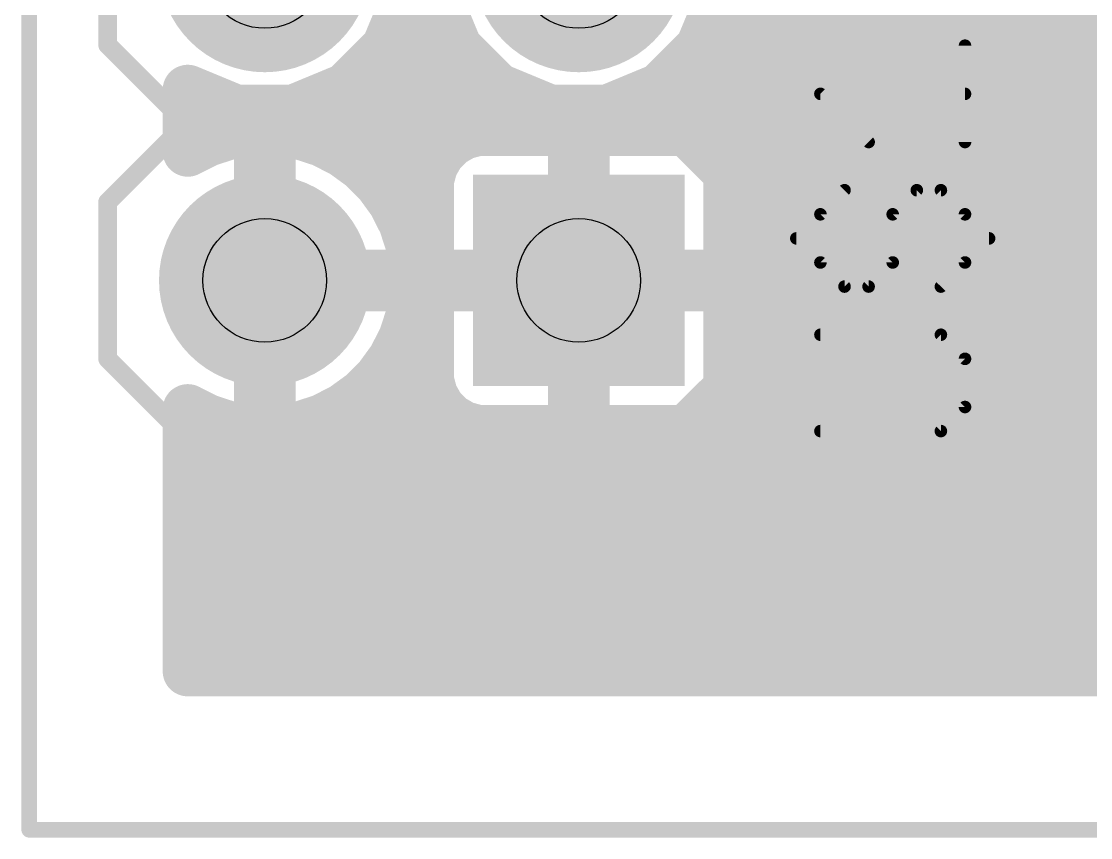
# Model space of a CAD drawing. Extents: x -0.1 to 54.7, y 0 to 86.4.
# Drawn here: x -0.06 to 8.59, y 14.54 to 21.15 of the extents above; entities that cross this region are included whole.
import ezdxf

# ---------------------------------------------------------------- set-up
doc = ezdxf.new("R2010")
doc.units = 0
for name, color, linetype in [('1', 22, 'CONTINUOUS'), ('16', 175, 'CONTINUOUS'), ('17', 82, 'CONTINUOUS'), ('20', 7, 'CONTINUOUS'), ('21', 253, 'CONTINUOUS'), ('25', 253, 'CONTINUOUS'), ('29', 253, 'CONTINUOUS'), ('30', 253, 'CONTINUOUS'), ('44', 253, 'CONTINUOUS'), ('51', 253, 'CONTINUOUS')]:
    doc.layers.add(name, color=color, linetype=linetype)

# ---------------------------------------------------------------- blocks, each defined once
blk = doc.blocks.new('RECT')
blk.add_solid([(-0.5, -0.5), (0.5, -0.5), (-0.5, 0.5), (0.5, 0.5)])
blk = doc.blocks.new('SQUAREP')
blk.add_solid([(-0.5, -0.5), (0.5, -0.5), (-0.5, 0.5), (0.5, 0.5)])
blk = doc.blocks.new('ROUNDP')
at = {"const_width": 0.5}
blk.add_lwpolyline([(0, -0.25, 1), (0, 0.25, 1), (0, -0.25)], format="xyb", dxfattribs=at)

msp = doc.modelspace()

# ---------------------------------------------------------------- linework, layer by layer
at = {"layer": '1', "const_width": 0.4064}
for points in [[(2.8887, 20.9327), (3.0654, 21.3592)], [(3.2846, 21.3592), (3.4613, 20.9327)], [(5.4287, 20.9327), (5.6054, 21.3592)], [(2.9716, 21.1328), (3.3784, 21.1328)], [(5.5116, 21.1328), (15.8421, 21.1328)], [(2.5623, 20.6063), (2.8887, 20.9327)], [(3.4613, 20.9327), (3.7877, 20.6063)], [(5.1023, 20.6063), (5.4287, 20.9327)], [(2.6825, 20.7264), (3.6675, 20.7264)], [(5.2225, 20.7264), (14.9982, 20.7264)], [(1.2827, 20.0923), (1.2827, 20.5918)], [(1.2827, 20.5918), (1.6742, 20.4296)], [(2.1358, 20.4296), (2.5623, 20.6063)], [(3.7877, 20.6063), (4.2142, 20.4296)], [(4.6758, 20.4296), (5.1023, 20.6063)], [(1.6742, 20.4296), (2.1358, 20.4296)], [(4.2142, 20.4296), (4.6758, 20.4296)], [(1.2827, 20.32), (14.358, 20.32)], [(1.6214, 20.2314), (1.4401, 20.1725)], [(1.8097, 20.2612), (1.6214, 20.2314)], [(1.8582, 20.2612), (1.8097, 20.2612)], [(1.8582, 19.0968), (1.8582, 20.2612)], [(2.0003, 20.2612), (1.9518, 20.2612)], [(1.9518, 20.2612), (1.9518, 19.0968)], [(2.1886, 20.2314), (2.0003, 20.2612)], [(2.3699, 20.1725), (2.1886, 20.2314)], [(3.5145, 20.23), (3.4103, 20.1699)], [(3.6308, 20.2612), (3.5145, 20.23)], [(4.3982, 20.2612), (3.6308, 20.2612)], [(4.3982, 19.0968), (4.3982, 20.2612)], [(5.2592, 20.2612), (4.4918, 20.2612)], [(4.4918, 20.2612), (4.4918, 19.0968)], [(5.3755, 20.23), (5.2592, 20.2612)], [(5.4797, 20.1699), (5.3755, 20.23)], [(1.4401, 20.1725), (1.2827, 20.0923)], [(2.5398, 20.0859), (2.3699, 20.1725)], [(3.4103, 20.1699), (3.3251, 20.0847)], [(5.5648, 20.0847), (5.4797, 20.1699)], [(2.694, 19.9739), (2.5398, 20.0859)], [(3.3251, 20.0847), (3.265, 19.9805)], [(5.625, 19.9805), (5.5648, 20.0847)], [(2.8289, 19.839), (2.694, 19.9739)], [(3.265, 19.9805), (3.2338, 19.8642)], [(5.6562, 19.8642), (5.625, 19.9805)], [(1.8582, 19.9136), (1.9518, 19.9136)], [(2.7543, 19.9136), (3.247, 19.9136)], [(3.2338, 19.8642), (3.2338, 19.0968)], [(4.3982, 19.9136), (4.4918, 19.9136)], [(5.643, 19.9136), (13.8483, 19.9136)], [(5.6562, 19.0968), (5.6562, 19.8642)], [(2.9409, 19.6848), (2.8289, 19.839)], [(3.0275, 19.5149), (2.9409, 19.6848)], [(1.8582, 19.5072), (1.9518, 19.5072)], [(3.0864, 19.3336), (3.0275, 19.5149)], [(3.03, 19.5072), (3.2338, 19.5072)], [(4.3982, 19.5072), (4.4918, 19.5072)], [(5.6562, 19.5072), (13.374, 19.5072)], [(3.1162, 19.1453), (3.0864, 19.3336)], [(1.8582, 19.1008), (1.9518, 19.1008)], [(1.9518, 19.0968), (1.8582, 19.0968)], [(1.9518, 19.0032), (1.9518, 19.0968)], [(1.9518, 19.0968), (3.1162, 19.0968)], [(3.1162, 19.0968), (3.1162, 19.1453)], [(3.1162, 19.1008), (3.2338, 19.1008)], [(3.2338, 19.0968), (4.3982, 19.0968)], [(4.3982, 19.1008), (4.4918, 19.1008)], [(4.3982, 19.0968), (4.3982, 19.0032)], [(4.4918, 19.0968), (4.3982, 19.0968)], [(4.4918, 19.0032), (4.4918, 19.0968)], [(4.4918, 19.0968), (5.6562, 19.0968)], [(5.6562, 19.1008), (13.0499, 19.1008)], [(1.8582, 17.8388), (1.8582, 19.0032)], [(1.8582, 19.0032), (1.9518, 19.0032)], [(1.9518, 19.0032), (1.9518, 17.8388)], [(3.1162, 19.0032), (1.9518, 19.0032)], [(3.1162, 18.9547), (3.1162, 19.0032)], [(4.3982, 19.0032), (3.2338, 19.0032)], [(3.2338, 19.0032), (3.2338, 18.2358)], [(4.3982, 17.8388), (4.3982, 19.0032)], [(4.3982, 19.0032), (4.4918, 19.0032)], [(4.4918, 19.0032), (4.4918, 17.8388)], [(5.6562, 19.0032), (4.4918, 19.0032)], [(5.6562, 18.2358), (5.6562, 19.0032)], [(3.0864, 18.7664), (3.1162, 18.9547)], [(3.0275, 18.5851), (3.0864, 18.7664)], [(1.8582, 18.6944), (1.9518, 18.6944)], [(3.063, 18.6944), (3.2338, 18.6944)], [(4.3982, 18.6944), (4.4918, 18.6944)], [(5.6562, 18.6944), (12.7258, 18.6944)], [(2.9409, 18.4152), (3.0275, 18.5851)], [(2.8289, 18.261), (2.9409, 18.4152)], [(1.8582, 18.288), (1.9518, 18.288)], [(2.694, 18.1261), (2.8289, 18.261)], [(2.8485, 18.288), (3.2338, 18.288)], [(3.2338, 18.2358), (3.265, 18.1195)], [(4.3982, 18.288), (4.4918, 18.288)], [(5.625, 18.1195), (5.6562, 18.2358)], [(5.6562, 18.288), (12.4218, 18.288)], [(2.5398, 18.0141), (2.694, 18.1261)], [(3.265, 18.1195), (3.3251, 18.0153)], [(5.5648, 18.0153), (5.625, 18.1195)], [(1.2827, 15.8877), (1.2827, 18.0077)], [(1.2827, 18.0077), (1.4401, 17.9275)], [(2.3699, 17.9275), (2.5398, 18.0141)], [(3.3251, 18.0153), (3.4103, 17.9301)], [(5.4797, 17.9301), (5.5648, 18.0153)], [(1.2827, 17.8816), (1.5814, 17.8816)], [(1.4401, 17.9275), (1.6214, 17.8686)], [(1.8582, 17.8816), (1.9518, 17.8816)], [(2.1886, 17.8686), (2.3699, 17.9275)], [(2.2286, 17.8816), (3.4944, 17.8816)], [(3.4103, 17.9301), (3.5145, 17.87)], [(4.3982, 17.8816), (4.4918, 17.8816)], [(5.3755, 17.87), (5.4797, 17.9301)], [(5.3956, 17.8816), (12.2261, 17.8816)], [(1.6214, 17.8686), (1.8097, 17.8388)], [(1.8097, 17.8388), (1.8582, 17.8388)], [(1.9518, 17.8388), (2.0003, 17.8388)], [(2.0003, 17.8388), (2.1886, 17.8686)], [(3.5145, 17.87), (3.6308, 17.8388)], [(3.6308, 17.8388), (4.3982, 17.8388)], [(4.4918, 17.8388), (5.2592, 17.8388)], [(5.2592, 17.8388), (5.3755, 17.87)], [(1.2827, 17.4752), (12.0304, 17.4752)], [(1.2827, 17.0688), (11.8346, 17.0688)], [(1.2827, 16.6624), (11.7069, 16.6624)], [(1.2827, 16.256), (11.6142, 16.256)], [(11.5301, 15.8877), (1.2827, 15.8877)]]:
    msp.add_lwpolyline(points, dxfattribs=at)
at = {"layer": '1', "const_width": 0.2032}
for points in [[(2.9716, 21.2344, 1), (2.9716, 21.0312)], [(3.3784, 21.0312, 1), (3.3784, 21.2344)], [(5.5116, 21.2344, 1), (5.5116, 21.0312)], [(2.9606, 20.8608, 1), (2.8169, 21.0045)], [(3.5331, 21.0045, 1), (3.3894, 20.8608)], [(5.5006, 20.8608, 1), (5.3569, 21.0045)], [(2.7949, 20.9716, 1), (2.9826, 20.8938)], [(3.3674, 20.8938, 1), (3.5551, 20.9716)], [(5.3349, 20.9716, 1), (5.5226, 20.8938)], [(2.6825, 20.828, 1), (2.6825, 20.6248)], [(3.6675, 20.6248, 1), (3.6675, 20.828)], [(5.2225, 20.828, 1), (5.2225, 20.6248)], [(1.3843, 20.5918, 1), (1.1811, 20.5918)], [(1.3216, 20.6856, 1), (1.2438, 20.4979)], [(2.4905, 20.6781, 1), (2.6342, 20.5344)], [(2.6012, 20.5124, 1), (2.5234, 20.7001)], [(3.8266, 20.7001, 1), (3.7488, 20.5124)], [(3.7158, 20.5344, 1), (3.8595, 20.6781)], [(5.0305, 20.6781, 1), (5.1742, 20.5344)], [(5.1412, 20.5124, 1), (5.0634, 20.7001)], [(1.6742, 20.5312, 1), (1.6742, 20.328)], [(1.6353, 20.3357, 1), (1.7131, 20.5235)], [(2.0969, 20.5235, 1), (2.1747, 20.3357)], [(2.1358, 20.328, 1), (2.1358, 20.5312)], [(4.2142, 20.5312, 1), (4.2142, 20.328)], [(4.1753, 20.3357, 1), (4.2531, 20.5235)], [(4.6369, 20.5235, 1), (4.7147, 20.3357)], [(4.6758, 20.328, 1), (4.6758, 20.5312)], [(1.2827, 20.4216, 1), (1.2827, 20.2184)], [(1.6055, 20.3317, 1), (1.6373, 20.131)], [(1.6528, 20.1347, 1), (1.59, 20.328)], [(1.8097, 20.3628, 1), (1.8097, 20.1596)], [(1.9598, 20.2612, 1), (1.7566, 20.2612)], [(1.8256, 20.1608, 1), (1.7938, 20.3615)], [(1.9518, 20.3628, 1), (1.9518, 20.1596)], [(2.0534, 20.2612, 1), (1.8502, 20.2612)], [(1.8582, 20.1596, 1), (1.8582, 20.3628)], [(2.0162, 20.3615, 1), (1.9844, 20.1608)], [(2.0003, 20.1596, 1), (2.0003, 20.3628)], [(2.22, 20.328, 1), (2.1572, 20.1347)], [(2.1727, 20.131, 1), (2.2045, 20.3317)], [(3.4882, 20.3282, 1), (3.5408, 20.1319)], [(3.5653, 20.1421, 1), (3.4637, 20.318)], [(3.6308, 20.3628, 1), (3.6308, 20.1596)], [(3.6571, 20.1631, 1), (3.6045, 20.3593)], [(4.4998, 20.2612, 1), (4.2966, 20.2612)], [(4.4918, 20.3628, 1), (4.4918, 20.1596)], [(4.5934, 20.2612, 1), (4.3902, 20.2612)], [(4.3982, 20.1596, 1), (4.3982, 20.3628)], [(5.2855, 20.3593, 1), (5.2329, 20.1631)], [(5.2592, 20.1596, 1), (5.2592, 20.3628)], [(5.4263, 20.318, 1), (5.3247, 20.1421)], [(5.3492, 20.1319, 1), (5.4018, 20.3282)], [(1.4087, 20.2691, 1), (1.4715, 20.0758)], [(1.4862, 20.0819, 1), (1.3939, 20.263)], [(2.4161, 20.263, 1), (2.3238, 20.0819)], [(2.3385, 20.0758, 1), (2.4013, 20.2691)], [(3.3595, 20.2578, 1), (3.4611, 20.0819)], [(3.4821, 20.098, 1), (3.3384, 20.2417)], [(5.5516, 20.2417, 1), (5.4079, 20.098)], [(5.4289, 20.0819, 1), (5.5305, 20.2578)], [(1.2366, 20.1828, 1), (1.3288, 20.0018)], [(2.5995, 20.1681, 1), (2.4801, 20.0037)], [(2.4937, 19.9954, 1), (2.5859, 20.1764)], [(3.2533, 20.1566, 1), (3.397, 20.0129)], [(3.4131, 20.0339, 1), (3.2372, 20.1355)], [(5.6528, 20.1355, 1), (5.4769, 20.0339)], [(5.493, 20.0129, 1), (5.6367, 20.1566)], [(1.1811, 20.0923, 1), (1.3843, 20.0923)], [(2.7659, 20.0457, 1), (2.6222, 19.902)], [(2.6343, 19.8917, 1), (2.7538, 20.056)], [(3.3631, 19.9542, 1), (3.1668, 20.0068)], [(5.7232, 20.0068, 1), (5.5269, 19.9542)], [(1.8582, 20.0152, 1), (1.8582, 19.812)], [(1.9518, 19.812, 1), (1.9518, 20.0152)], [(2.7543, 20.0152, 1), (2.7543, 19.812)], [(3.3354, 19.8642, 1), (3.1322, 19.8642)], [(3.177, 20.0313, 1), (3.3529, 19.9297)], [(3.247, 19.812, 1), (3.247, 20.0152)], [(4.3982, 20.0152, 1), (4.3982, 19.812)], [(4.4918, 19.812, 1), (4.4918, 20.0152)], [(5.5371, 19.9297, 1), (5.713, 20.0313)], [(5.643, 20.0152, 1), (5.643, 19.812)], [(5.7578, 19.8642, 1), (5.5546, 19.8642)], [(2.911, 19.8988, 1), (2.7467, 19.7793)], [(2.757, 19.7672, 1), (2.9007, 19.9109)], [(3.1357, 19.8905, 1), (3.3319, 19.8379)], [(5.5581, 19.8379, 1), (5.7543, 19.8905)], [(3.0314, 19.7309, 1), (2.8504, 19.6387)], [(2.8587, 19.6251, 1), (3.0231, 19.7445)], [(1.8582, 19.6088, 1), (1.8582, 19.4056)], [(1.9518, 19.4056, 1), (1.9518, 19.6088)], [(3.1241, 19.5463, 1), (2.9308, 19.4835)], [(3.03, 19.6088, 1), (3.03, 19.4056)], [(2.9369, 19.4688, 1), (3.118, 19.5611)], [(3.2338, 19.4056, 1), (3.2338, 19.6088)], [(4.3982, 19.6088, 1), (4.3982, 19.4056)], [(4.4918, 19.4056, 1), (4.4918, 19.6088)], [(5.6562, 19.6088, 1), (5.6562, 19.4056)], [(3.1867, 19.3495, 1), (2.986, 19.3177)], [(2.9897, 19.3022, 1), (3.183, 19.365)], [(1.8582, 19.2024, 1), (1.8582, 18.9992)], [(1.8582, 19.1984, 1), (1.8582, 18.9952)], [(2.0534, 19.0968, 1), (1.8502, 19.0968)], [(1.9518, 19.1984, 1), (1.9518, 18.9952)], [(1.9518, 18.9992, 1), (1.9518, 19.2024)], [(1.9518, 18.9952, 1), (1.9518, 19.1984)], [(3.2178, 19.1453, 1), (3.0146, 19.1453)], [(3.1162, 19.2024, 1), (3.1162, 18.9992)], [(3.1162, 18.9952, 1), (3.1162, 19.1984)], [(3.2338, 19.1984, 1), (3.2338, 18.9952)], [(3.2338, 18.9992, 1), (3.2338, 19.2024)], [(4.3982, 19.2024, 1), (4.3982, 18.9992)], [(4.4998, 19.0968, 1), (4.2966, 19.0968)], [(4.3982, 19.1984, 1), (4.3982, 18.9952)], [(4.5934, 19.0968, 1), (4.3902, 19.0968)], [(4.4918, 19.1984, 1), (4.4918, 18.9952)], [(4.3982, 18.9952, 1), (4.3982, 19.1984)], [(4.4918, 18.9992, 1), (4.4918, 19.2024)], [(4.4918, 18.9952, 1), (4.4918, 19.1984)], [(5.6562, 19.2024, 1), (5.6562, 18.9992)], [(5.6562, 18.9952, 1), (5.6562, 19.1984)], [(1.9598, 19.0032, 1), (1.7566, 19.0032)], [(1.8582, 19.1048, 1), (1.8582, 18.9016)], [(2.0534, 19.0032, 1), (1.8502, 19.0032)], [(1.9518, 19.1048, 1), (1.9518, 18.9016)], [(1.9518, 18.9016, 1), (1.9518, 19.1048)], [(3.2178, 19.0032, 1), (3.0146, 19.0032)], [(3.0158, 19.1294, 1), (3.2165, 19.1612)], [(3.1162, 18.9016, 1), (3.1162, 19.1048)], [(3.2338, 19.1048, 1), (3.2338, 18.9016)], [(3.3354, 19.0032, 1), (3.1322, 19.0032)], [(4.4998, 19.0032, 1), (4.2966, 19.0032)], [(4.3982, 19.1048, 1), (4.3982, 18.9016)], [(4.5934, 19.0032, 1), (4.3902, 19.0032)], [(4.4918, 19.1048, 1), (4.4918, 18.9016)], [(4.3982, 18.9016, 1), (4.3982, 19.1048)], [(4.4918, 18.9016, 1), (4.4918, 19.1048)], [(5.7578, 19.0032, 1), (5.5546, 19.0032)], [(5.6562, 18.9016, 1), (5.6562, 19.1048)], [(1.7566, 19.0968, 1), (1.9598, 19.0968)], [(1.8502, 19.0968, 1), (2.0534, 19.0968)], [(3.0146, 19.0968, 1), (3.2178, 19.0968)], [(3.2165, 18.9388, 1), (3.0158, 18.9706)], [(3.1322, 19.0968, 1), (3.3354, 19.0968)], [(4.2966, 19.0968, 1), (4.4998, 19.0968)], [(4.3902, 19.0968, 1), (4.5934, 19.0968)], [(5.5546, 19.0968, 1), (5.7578, 19.0968)], [(1.8502, 19.0032, 1), (2.0534, 19.0032)], [(3.0146, 18.9547, 1), (3.2178, 18.9547)], [(4.2966, 19.0032, 1), (4.4998, 19.0032)], [(4.3902, 19.0032, 1), (4.5934, 19.0032)], [(3.183, 18.735, 1), (2.9897, 18.7978)], [(1.8582, 18.796, 1), (1.8582, 18.5928)], [(1.9518, 18.5928, 1), (1.9518, 18.796)], [(3.063, 18.796, 1), (3.063, 18.5928)], [(2.986, 18.7823, 1), (3.1867, 18.7505)], [(3.2338, 18.5928, 1), (3.2338, 18.796)], [(4.3982, 18.796, 1), (4.3982, 18.5928)], [(4.4918, 18.5928, 1), (4.4918, 18.796)], [(5.6562, 18.796, 1), (5.6562, 18.5928)], [(3.118, 18.5389, 1), (2.9369, 18.6312)], [(2.9308, 18.6165, 1), (3.1241, 18.5537)], [(3.0231, 18.3555, 1), (2.8587, 18.4749)], [(2.8504, 18.4613, 1), (3.0314, 18.3691)], [(1.8582, 18.3896, 1), (1.8582, 18.1864)], [(1.9518, 18.1864, 1), (1.9518, 18.3896)], [(2.7467, 18.3207, 1), (2.911, 18.2012)], [(2.8485, 18.3896, 1), (2.8485, 18.1864)], [(2.9007, 18.1891, 1), (2.757, 18.3328)], [(3.3319, 18.2621, 1), (3.1357, 18.2095)], [(3.2338, 18.1864, 1), (3.2338, 18.3896)], [(4.3982, 18.3896, 1), (4.3982, 18.1864)], [(4.4918, 18.1864, 1), (4.4918, 18.3896)], [(5.6562, 18.3896, 1), (5.6562, 18.1864)], [(5.7543, 18.2095, 1), (5.5581, 18.2621)], [(3.1322, 18.2358, 1), (3.3354, 18.2358)], [(5.5546, 18.2358, 1), (5.7578, 18.2358)], [(2.6222, 18.198, 1), (2.7659, 18.0543)], [(2.7538, 18.044, 1), (2.6343, 18.2083)], [(3.3529, 18.1703, 1), (3.177, 18.0687)], [(5.713, 18.0687, 1), (5.5371, 18.1703)], [(1.3843, 18.0077, 1), (1.1811, 18.0077)], [(1.3288, 18.0982, 1), (1.2366, 17.9172)], [(2.4801, 18.0963, 1), (2.5995, 17.9319)], [(2.5859, 17.9236, 1), (2.4937, 18.1046)], [(3.1668, 18.0932, 1), (3.3631, 18.1458)], [(3.397, 18.0871, 1), (3.2533, 17.9434)], [(3.2372, 17.9645, 1), (3.4131, 18.0661)], [(5.4769, 18.0661, 1), (5.6528, 17.9645)], [(5.6367, 17.9434, 1), (5.493, 18.0871)], [(5.5269, 18.1458, 1), (5.7232, 18.0932)], [(1.2827, 17.9832, 1), (1.2827, 17.78)], [(1.4715, 18.0242, 1), (1.4087, 17.8309)], [(1.3939, 17.837, 1), (1.4862, 18.0181)], [(1.5814, 17.78, 1), (1.5814, 17.9832)], [(1.8582, 17.9832, 1), (1.8582, 17.78)], [(1.9518, 17.78, 1), (1.9518, 17.9832)], [(2.2286, 17.9832, 1), (2.2286, 17.78)], [(2.3238, 18.0181, 1), (2.4161, 17.837)], [(2.4013, 17.8309, 1), (2.3385, 18.0242)], [(3.4611, 18.0181, 1), (3.3595, 17.8422)], [(3.3384, 17.8583, 1), (3.4821, 18.002)], [(3.4944, 17.78, 1), (3.4944, 17.9832)], [(4.3982, 17.9832, 1), (4.3982, 17.78)], [(4.4918, 17.78, 1), (4.4918, 17.9832)], [(5.3956, 17.9832, 1), (5.3956, 17.78)], [(5.4079, 18.002, 1), (5.5516, 17.8583)], [(5.5305, 17.8422, 1), (5.4289, 18.0181)], [(1.6373, 17.969, 1), (1.6055, 17.7683)], [(1.59, 17.772, 1), (1.6528, 17.9653)], [(1.8097, 17.9404, 1), (1.8097, 17.7372)], [(1.7938, 17.7385, 1), (1.8256, 17.9391)], [(1.9518, 17.9404, 1), (1.9518, 17.7372)], [(1.8582, 17.7372, 1), (1.8582, 17.9404)], [(1.9844, 17.9391, 1), (2.0162, 17.7385)], [(2.0003, 17.7372, 1), (2.0003, 17.9404)], [(2.1572, 17.9653, 1), (2.22, 17.772)], [(2.2045, 17.7683, 1), (2.1727, 17.969)], [(3.5408, 17.9681, 1), (3.4882, 17.7718)], [(3.4637, 17.782, 1), (3.5653, 17.9579)], [(3.6308, 17.9404, 1), (3.6308, 17.7372)], [(3.6045, 17.7407, 1), (3.6571, 17.9369)], [(4.4918, 17.9404, 1), (4.4918, 17.7372)], [(4.3982, 17.7372, 1), (4.3982, 17.9404)], [(5.2329, 17.9369, 1), (5.2855, 17.7407)], [(5.2592, 17.7372, 1), (5.2592, 17.9404)], [(5.3247, 17.9579, 1), (5.4263, 17.782)], [(5.4018, 17.7718, 1), (5.3492, 17.9681)], [(1.7566, 17.8388, 1), (1.9598, 17.8388)], [(1.8502, 17.8388, 1), (2.0534, 17.8388)], [(4.2966, 17.8388, 1), (4.4998, 17.8388)], [(4.3902, 17.8388, 1), (4.5934, 17.8388)], [(1.2827, 17.5768, 1), (1.2827, 17.3736)], [(1.2827, 17.1704, 1), (1.2827, 16.9672)], [(1.2827, 16.764, 1), (1.2827, 16.5608)], [(1.2827, 16.3576, 1), (1.2827, 16.1544)], [(1.2827, 15.9893, 1), (1.2827, 15.7861)], [(1.1811, 15.8877, 1), (1.3843, 15.8877)]]:
    msp.add_lwpolyline(points, format="xyb", dxfattribs=at)
at = {"layer": '16', "const_width": 0.4064}
for points in [[(2.8887, 20.9327), (3.0654, 21.3592)], [(3.2846, 21.3592), (3.4613, 20.9327)], [(5.4287, 20.9327), (5.6054, 21.3592)], [(2.9716, 21.1328), (3.3784, 21.1328)], [(5.5116, 21.1328), (15.8421, 21.1328)], [(2.5623, 20.6063), (2.8887, 20.9327)], [(3.4613, 20.9327), (3.7877, 20.6063)], [(5.1023, 20.6063), (5.4287, 20.9327)], [(2.6825, 20.7264), (3.6675, 20.7264)], [(5.2225, 20.7264), (14.9982, 20.7264)], [(1.2827, 20.0923), (1.2827, 20.5918)], [(1.2827, 20.5918), (1.6742, 20.4296)], [(2.1358, 20.4296), (2.5623, 20.6063)], [(3.7877, 20.6063), (4.2142, 20.4296)], [(4.6758, 20.4296), (5.1023, 20.6063)], [(1.6742, 20.4296), (2.1358, 20.4296)], [(4.2142, 20.4296), (4.6758, 20.4296)], [(1.2827, 20.32), (14.358, 20.32)], [(1.6214, 20.2314), (1.4401, 20.1725)], [(1.8097, 20.2612), (1.6214, 20.2314)], [(1.8582, 20.2612), (1.8097, 20.2612)], [(1.8582, 19.0968), (1.8582, 20.2612)], [(2.0003, 20.2612), (1.9518, 20.2612)], [(1.9518, 20.2612), (1.9518, 19.0968)], [(2.1886, 20.2314), (2.0003, 20.2612)], [(2.3699, 20.1725), (2.1886, 20.2314)], [(3.5145, 20.23), (3.4103, 20.1699)], [(3.6308, 20.2612), (3.5145, 20.23)], [(4.3982, 20.2612), (3.6308, 20.2612)], [(4.3982, 19.0968), (4.3982, 20.2612)], [(5.2592, 20.2612), (4.4918, 20.2612)], [(4.4918, 20.2612), (4.4918, 19.0968)], [(5.3755, 20.23), (5.2592, 20.2612)], [(5.4797, 20.1699), (5.3755, 20.23)], [(1.4401, 20.1725), (1.2827, 20.0923)], [(2.5398, 20.0859), (2.3699, 20.1725)], [(3.4103, 20.1699), (3.3251, 20.0847)], [(5.5648, 20.0847), (5.4797, 20.1699)], [(2.694, 19.9739), (2.5398, 20.0859)], [(3.3251, 20.0847), (3.265, 19.9805)], [(5.625, 19.9805), (5.5648, 20.0847)], [(2.8289, 19.839), (2.694, 19.9739)], [(3.265, 19.9805), (3.2338, 19.8642)], [(5.6562, 19.8642), (5.625, 19.9805)], [(1.8582, 19.9136), (1.9518, 19.9136)], [(2.7543, 19.9136), (3.247, 19.9136)], [(3.2338, 19.8642), (3.2338, 19.0968)], [(4.3982, 19.9136), (4.4918, 19.9136)], [(5.643, 19.9136), (13.8483, 19.9136)], [(5.6562, 19.0968), (5.6562, 19.8642)], [(2.9409, 19.6848), (2.8289, 19.839)], [(3.0275, 19.5149), (2.9409, 19.6848)], [(1.8582, 19.5072), (1.9518, 19.5072)], [(3.0864, 19.3336), (3.0275, 19.5149)], [(3.03, 19.5072), (3.2338, 19.5072)], [(4.3982, 19.5072), (4.4918, 19.5072)], [(5.6562, 19.5072), (13.374, 19.5072)], [(3.1162, 19.1453), (3.0864, 19.3336)], [(1.8582, 19.1008), (1.9518, 19.1008)], [(1.9518, 19.0968), (1.8582, 19.0968)], [(1.9518, 19.0032), (1.9518, 19.0968)], [(1.9518, 19.0968), (3.1162, 19.0968)], [(3.1162, 19.0968), (3.1162, 19.1453)], [(3.1162, 19.1008), (3.2338, 19.1008)], [(3.2338, 19.0968), (4.3982, 19.0968)], [(4.3982, 19.1008), (4.4918, 19.1008)], [(4.3982, 19.0968), (4.3982, 19.0032)], [(4.4918, 19.0968), (4.3982, 19.0968)], [(4.4918, 19.0032), (4.4918, 19.0968)], [(4.4918, 19.0968), (5.6562, 19.0968)], [(5.6562, 19.1008), (13.0499, 19.1008)], [(1.8582, 17.8388), (1.8582, 19.0032)], [(1.8582, 19.0032), (1.9518, 19.0032)], [(1.9518, 19.0032), (1.9518, 17.8388)], [(3.1162, 19.0032), (1.9518, 19.0032)], [(3.1162, 18.9547), (3.1162, 19.0032)], [(4.3982, 19.0032), (3.2338, 19.0032)], [(3.2338, 19.0032), (3.2338, 18.2358)], [(4.3982, 17.8388), (4.3982, 19.0032)], [(4.3982, 19.0032), (4.4918, 19.0032)], [(4.4918, 19.0032), (4.4918, 17.8388)], [(5.6562, 19.0032), (4.4918, 19.0032)], [(5.6562, 18.2358), (5.6562, 19.0032)], [(3.0864, 18.7664), (3.1162, 18.9547)], [(3.0275, 18.5851), (3.0864, 18.7664)], [(1.8582, 18.6944), (1.9518, 18.6944)], [(3.063, 18.6944), (3.2338, 18.6944)], [(4.3982, 18.6944), (4.4918, 18.6944)], [(5.6562, 18.6944), (12.7258, 18.6944)], [(2.9409, 18.4152), (3.0275, 18.5851)], [(2.8289, 18.261), (2.9409, 18.4152)], [(1.8582, 18.288), (1.9518, 18.288)], [(2.694, 18.1261), (2.8289, 18.261)], [(2.8485, 18.288), (3.2338, 18.288)], [(3.2338, 18.2358), (3.265, 18.1195)], [(4.3982, 18.288), (4.4918, 18.288)], [(5.625, 18.1195), (5.6562, 18.2358)], [(5.6562, 18.288), (12.4218, 18.288)], [(2.5398, 18.0141), (2.694, 18.1261)], [(3.265, 18.1195), (3.3251, 18.0153)], [(5.5648, 18.0153), (5.625, 18.1195)], [(1.2827, 15.8877), (1.2827, 18.0077)], [(1.2827, 18.0077), (1.4401, 17.9275)], [(2.3699, 17.9275), (2.5398, 18.0141)], [(3.3251, 18.0153), (3.4103, 17.9301)], [(5.4797, 17.9301), (5.5648, 18.0153)], [(1.2827, 17.8816), (1.5814, 17.8816)], [(1.4401, 17.9275), (1.6214, 17.8686)], [(1.8582, 17.8816), (1.9518, 17.8816)], [(2.1886, 17.8686), (2.3699, 17.9275)], [(2.2286, 17.8816), (3.4944, 17.8816)], [(3.4103, 17.9301), (3.5145, 17.87)], [(4.3982, 17.8816), (4.4918, 17.8816)], [(5.3755, 17.87), (5.4797, 17.9301)], [(5.3956, 17.8816), (12.2261, 17.8816)], [(1.6214, 17.8686), (1.8097, 17.8388)], [(1.8097, 17.8388), (1.8582, 17.8388)], [(1.9518, 17.8388), (2.0003, 17.8388)], [(2.0003, 17.8388), (2.1886, 17.8686)], [(3.5145, 17.87), (3.6308, 17.8388)], [(3.6308, 17.8388), (4.3982, 17.8388)], [(4.4918, 17.8388), (5.2592, 17.8388)], [(5.2592, 17.8388), (5.3755, 17.87)], [(1.2827, 17.4752), (12.0304, 17.4752)], [(1.2827, 17.0688), (11.8346, 17.0688)], [(1.2827, 16.6624), (11.7069, 16.6624)], [(1.2827, 16.256), (11.6142, 16.256)], [(11.5301, 15.8877), (1.2827, 15.8877)]]:
    msp.add_lwpolyline(points, dxfattribs=at)
at = {"layer": '16', "const_width": 0.2032}
for points in [[(2.9716, 21.2344, 1), (2.9716, 21.0312)], [(3.3784, 21.0312, 1), (3.3784, 21.2344)], [(5.5116, 21.2344, 1), (5.5116, 21.0312)], [(2.9606, 20.8608, 1), (2.8169, 21.0045)], [(3.5331, 21.0045, 1), (3.3894, 20.8608)], [(5.5006, 20.8608, 1), (5.3569, 21.0045)], [(2.7949, 20.9716, 1), (2.9826, 20.8938)], [(3.3674, 20.8938, 1), (3.5551, 20.9716)], [(5.3349, 20.9716, 1), (5.5226, 20.8938)], [(2.6825, 20.828, 1), (2.6825, 20.6248)], [(3.6675, 20.6248, 1), (3.6675, 20.828)], [(5.2225, 20.828, 1), (5.2225, 20.6248)], [(1.3843, 20.5918, 1), (1.1811, 20.5918)], [(1.3216, 20.6856, 1), (1.2438, 20.4979)], [(2.4905, 20.6781, 1), (2.6342, 20.5344)], [(2.6012, 20.5124, 1), (2.5234, 20.7001)], [(3.8266, 20.7001, 1), (3.7488, 20.5124)], [(3.7158, 20.5344, 1), (3.8595, 20.6781)], [(5.0305, 20.6781, 1), (5.1742, 20.5344)], [(5.1412, 20.5124, 1), (5.0634, 20.7001)], [(1.6742, 20.5312, 1), (1.6742, 20.328)], [(1.6353, 20.3357, 1), (1.7131, 20.5235)], [(2.0969, 20.5235, 1), (2.1747, 20.3357)], [(2.1358, 20.328, 1), (2.1358, 20.5312)], [(4.2142, 20.5312, 1), (4.2142, 20.328)], [(4.1753, 20.3357, 1), (4.2531, 20.5235)], [(4.6369, 20.5235, 1), (4.7147, 20.3357)], [(4.6758, 20.328, 1), (4.6758, 20.5312)], [(1.2827, 20.4216, 1), (1.2827, 20.2184)], [(1.6055, 20.3317, 1), (1.6373, 20.131)], [(1.6528, 20.1347, 1), (1.59, 20.328)], [(1.8097, 20.3628, 1), (1.8097, 20.1596)], [(1.9598, 20.2612, 1), (1.7566, 20.2612)], [(1.8256, 20.1608, 1), (1.7938, 20.3615)], [(1.9518, 20.3628, 1), (1.9518, 20.1596)], [(2.0534, 20.2612, 1), (1.8502, 20.2612)], [(1.8582, 20.1596, 1), (1.8582, 20.3628)], [(2.0162, 20.3615, 1), (1.9844, 20.1608)], [(2.0003, 20.1596, 1), (2.0003, 20.3628)], [(2.22, 20.328, 1), (2.1572, 20.1347)], [(2.1727, 20.131, 1), (2.2045, 20.3317)], [(3.4882, 20.3282, 1), (3.5408, 20.1319)], [(3.5653, 20.1421, 1), (3.4637, 20.318)], [(3.6308, 20.3628, 1), (3.6308, 20.1596)], [(3.6571, 20.1631, 1), (3.6045, 20.3593)], [(4.4998, 20.2612, 1), (4.2966, 20.2612)], [(4.4918, 20.3628, 1), (4.4918, 20.1596)], [(4.5934, 20.2612, 1), (4.3902, 20.2612)], [(4.3982, 20.1596, 1), (4.3982, 20.3628)], [(5.2855, 20.3593, 1), (5.2329, 20.1631)], [(5.2592, 20.1596, 1), (5.2592, 20.3628)], [(5.4263, 20.318, 1), (5.3247, 20.1421)], [(5.3492, 20.1319, 1), (5.4018, 20.3282)], [(1.4087, 20.2691, 1), (1.4715, 20.0758)], [(1.4862, 20.0819, 1), (1.3939, 20.263)], [(2.4161, 20.263, 1), (2.3238, 20.0819)], [(2.3385, 20.0758, 1), (2.4013, 20.2691)], [(3.3595, 20.2578, 1), (3.4611, 20.0819)], [(3.4821, 20.098, 1), (3.3384, 20.2417)], [(5.5516, 20.2417, 1), (5.4079, 20.098)], [(5.4289, 20.0819, 1), (5.5305, 20.2578)], [(1.2366, 20.1828, 1), (1.3288, 20.0018)], [(2.5995, 20.1681, 1), (2.4801, 20.0037)], [(2.4937, 19.9954, 1), (2.5859, 20.1764)], [(3.2533, 20.1566, 1), (3.397, 20.0129)], [(3.4131, 20.0339, 1), (3.2372, 20.1355)], [(5.6528, 20.1355, 1), (5.4769, 20.0339)], [(5.493, 20.0129, 1), (5.6367, 20.1566)], [(1.1811, 20.0923, 1), (1.3843, 20.0923)], [(2.7659, 20.0457, 1), (2.6222, 19.902)], [(2.6343, 19.8917, 1), (2.7538, 20.056)], [(3.3631, 19.9542, 1), (3.1668, 20.0068)], [(5.7232, 20.0068, 1), (5.5269, 19.9542)], [(1.8582, 20.0152, 1), (1.8582, 19.812)], [(1.9518, 19.812, 1), (1.9518, 20.0152)], [(2.7543, 20.0152, 1), (2.7543, 19.812)], [(3.3354, 19.8642, 1), (3.1322, 19.8642)], [(3.177, 20.0313, 1), (3.3529, 19.9297)], [(3.247, 19.812, 1), (3.247, 20.0152)], [(4.3982, 20.0152, 1), (4.3982, 19.812)], [(4.4918, 19.812, 1), (4.4918, 20.0152)], [(5.5371, 19.9297, 1), (5.713, 20.0313)], [(5.643, 20.0152, 1), (5.643, 19.812)], [(5.7578, 19.8642, 1), (5.5546, 19.8642)], [(2.911, 19.8988, 1), (2.7467, 19.7793)], [(2.757, 19.7672, 1), (2.9007, 19.9109)], [(3.1357, 19.8905, 1), (3.3319, 19.8379)], [(5.5581, 19.8379, 1), (5.7543, 19.8905)], [(3.0314, 19.7309, 1), (2.8504, 19.6387)], [(2.8587, 19.6251, 1), (3.0231, 19.7445)], [(1.8582, 19.6088, 1), (1.8582, 19.4056)], [(1.9518, 19.4056, 1), (1.9518, 19.6088)], [(3.1241, 19.5463, 1), (2.9308, 19.4835)], [(3.03, 19.6088, 1), (3.03, 19.4056)], [(2.9369, 19.4688, 1), (3.118, 19.5611)], [(3.2338, 19.4056, 1), (3.2338, 19.6088)], [(4.3982, 19.6088, 1), (4.3982, 19.4056)], [(4.4918, 19.4056, 1), (4.4918, 19.6088)], [(5.6562, 19.6088, 1), (5.6562, 19.4056)], [(3.1867, 19.3495, 1), (2.986, 19.3177)], [(2.9897, 19.3022, 1), (3.183, 19.365)], [(1.8582, 19.2024, 1), (1.8582, 18.9992)], [(1.8582, 19.1984, 1), (1.8582, 18.9952)], [(2.0534, 19.0968, 1), (1.8502, 19.0968)], [(1.9518, 19.1984, 1), (1.9518, 18.9952)], [(1.9518, 18.9992, 1), (1.9518, 19.2024)], [(1.9518, 18.9952, 1), (1.9518, 19.1984)], [(3.2178, 19.1453, 1), (3.0146, 19.1453)], [(3.1162, 19.2024, 1), (3.1162, 18.9992)], [(3.1162, 18.9952, 1), (3.1162, 19.1984)], [(3.2338, 19.1984, 1), (3.2338, 18.9952)], [(3.2338, 18.9992, 1), (3.2338, 19.2024)], [(4.3982, 19.2024, 1), (4.3982, 18.9992)], [(4.4998, 19.0968, 1), (4.2966, 19.0968)], [(4.3982, 19.1984, 1), (4.3982, 18.9952)], [(4.5934, 19.0968, 1), (4.3902, 19.0968)], [(4.4918, 19.1984, 1), (4.4918, 18.9952)], [(4.3982, 18.9952, 1), (4.3982, 19.1984)], [(4.4918, 18.9992, 1), (4.4918, 19.2024)], [(4.4918, 18.9952, 1), (4.4918, 19.1984)], [(5.6562, 19.2024, 1), (5.6562, 18.9992)], [(5.6562, 18.9952, 1), (5.6562, 19.1984)], [(1.9598, 19.0032, 1), (1.7566, 19.0032)], [(1.8582, 19.1048, 1), (1.8582, 18.9016)], [(2.0534, 19.0032, 1), (1.8502, 19.0032)], [(1.9518, 19.1048, 1), (1.9518, 18.9016)], [(1.9518, 18.9016, 1), (1.9518, 19.1048)], [(3.2178, 19.0032, 1), (3.0146, 19.0032)], [(3.0158, 19.1294, 1), (3.2165, 19.1612)], [(3.1162, 18.9016, 1), (3.1162, 19.1048)], [(3.2338, 19.1048, 1), (3.2338, 18.9016)], [(3.3354, 19.0032, 1), (3.1322, 19.0032)], [(4.4998, 19.0032, 1), (4.2966, 19.0032)], [(4.3982, 19.1048, 1), (4.3982, 18.9016)], [(4.5934, 19.0032, 1), (4.3902, 19.0032)], [(4.4918, 19.1048, 1), (4.4918, 18.9016)], [(4.3982, 18.9016, 1), (4.3982, 19.1048)], [(4.4918, 18.9016, 1), (4.4918, 19.1048)], [(5.7578, 19.0032, 1), (5.5546, 19.0032)], [(5.6562, 18.9016, 1), (5.6562, 19.1048)], [(1.7566, 19.0968, 1), (1.9598, 19.0968)], [(1.8502, 19.0968, 1), (2.0534, 19.0968)], [(3.0146, 19.0968, 1), (3.2178, 19.0968)], [(3.2165, 18.9388, 1), (3.0158, 18.9706)], [(3.1322, 19.0968, 1), (3.3354, 19.0968)], [(4.2966, 19.0968, 1), (4.4998, 19.0968)], [(4.3902, 19.0968, 1), (4.5934, 19.0968)], [(5.5546, 19.0968, 1), (5.7578, 19.0968)], [(1.8502, 19.0032, 1), (2.0534, 19.0032)], [(3.0146, 18.9547, 1), (3.2178, 18.9547)], [(4.2966, 19.0032, 1), (4.4998, 19.0032)], [(4.3902, 19.0032, 1), (4.5934, 19.0032)], [(3.183, 18.735, 1), (2.9897, 18.7978)], [(1.8582, 18.796, 1), (1.8582, 18.5928)], [(1.9518, 18.5928, 1), (1.9518, 18.796)], [(3.063, 18.796, 1), (3.063, 18.5928)], [(2.986, 18.7823, 1), (3.1867, 18.7505)], [(3.2338, 18.5928, 1), (3.2338, 18.796)], [(4.3982, 18.796, 1), (4.3982, 18.5928)], [(4.4918, 18.5928, 1), (4.4918, 18.796)], [(5.6562, 18.796, 1), (5.6562, 18.5928)], [(3.118, 18.5389, 1), (2.9369, 18.6312)], [(2.9308, 18.6165, 1), (3.1241, 18.5537)], [(3.0231, 18.3555, 1), (2.8587, 18.4749)], [(2.8504, 18.4613, 1), (3.0314, 18.3691)], [(1.8582, 18.3896, 1), (1.8582, 18.1864)], [(1.9518, 18.1864, 1), (1.9518, 18.3896)], [(2.7467, 18.3207, 1), (2.911, 18.2012)], [(2.8485, 18.3896, 1), (2.8485, 18.1864)], [(2.9007, 18.1891, 1), (2.757, 18.3328)], [(3.3319, 18.2621, 1), (3.1357, 18.2095)], [(3.2338, 18.1864, 1), (3.2338, 18.3896)], [(4.3982, 18.3896, 1), (4.3982, 18.1864)], [(4.4918, 18.1864, 1), (4.4918, 18.3896)], [(5.6562, 18.3896, 1), (5.6562, 18.1864)], [(5.7543, 18.2095, 1), (5.5581, 18.2621)], [(3.1322, 18.2358, 1), (3.3354, 18.2358)], [(5.5546, 18.2358, 1), (5.7578, 18.2358)], [(2.6222, 18.198, 1), (2.7659, 18.0543)], [(2.7538, 18.044, 1), (2.6343, 18.2083)], [(3.3529, 18.1703, 1), (3.177, 18.0687)], [(5.713, 18.0687, 1), (5.5371, 18.1703)], [(1.3843, 18.0077, 1), (1.1811, 18.0077)], [(1.3288, 18.0982, 1), (1.2366, 17.9172)], [(2.4801, 18.0963, 1), (2.5995, 17.9319)], [(2.5859, 17.9236, 1), (2.4937, 18.1046)], [(3.1668, 18.0932, 1), (3.3631, 18.1458)], [(3.397, 18.0871, 1), (3.2533, 17.9434)], [(3.2372, 17.9645, 1), (3.4131, 18.0661)], [(5.4769, 18.0661, 1), (5.6528, 17.9645)], [(5.6367, 17.9434, 1), (5.493, 18.0871)], [(5.5269, 18.1458, 1), (5.7232, 18.0932)], [(1.2827, 17.9832, 1), (1.2827, 17.78)], [(1.4715, 18.0242, 1), (1.4087, 17.8309)], [(1.3939, 17.837, 1), (1.4862, 18.0181)], [(1.5814, 17.78, 1), (1.5814, 17.9832)], [(1.8582, 17.9832, 1), (1.8582, 17.78)], [(1.9518, 17.78, 1), (1.9518, 17.9832)], [(2.2286, 17.9832, 1), (2.2286, 17.78)], [(2.3238, 18.0181, 1), (2.4161, 17.837)], [(2.4013, 17.8309, 1), (2.3385, 18.0242)], [(3.4611, 18.0181, 1), (3.3595, 17.8422)], [(3.3384, 17.8583, 1), (3.4821, 18.002)], [(3.4944, 17.78, 1), (3.4944, 17.9832)], [(4.3982, 17.9832, 1), (4.3982, 17.78)], [(4.4918, 17.78, 1), (4.4918, 17.9832)], [(5.3956, 17.9832, 1), (5.3956, 17.78)], [(5.4079, 18.002, 1), (5.5516, 17.8583)], [(5.5305, 17.8422, 1), (5.4289, 18.0181)], [(1.6373, 17.969, 1), (1.6055, 17.7683)], [(1.59, 17.772, 1), (1.6528, 17.9653)], [(1.8097, 17.9404, 1), (1.8097, 17.7372)], [(1.7938, 17.7385, 1), (1.8256, 17.9391)], [(1.9518, 17.9404, 1), (1.9518, 17.7372)], [(1.8582, 17.7372, 1), (1.8582, 17.9404)], [(1.9844, 17.9391, 1), (2.0162, 17.7385)], [(2.0003, 17.7372, 1), (2.0003, 17.9404)], [(2.1572, 17.9653, 1), (2.22, 17.772)], [(2.2045, 17.7683, 1), (2.1727, 17.969)], [(3.5408, 17.9681, 1), (3.4882, 17.7718)], [(3.4637, 17.782, 1), (3.5653, 17.9579)], [(3.6308, 17.9404, 1), (3.6308, 17.7372)], [(3.6045, 17.7407, 1), (3.6571, 17.9369)], [(4.4918, 17.9404, 1), (4.4918, 17.7372)], [(4.3982, 17.7372, 1), (4.3982, 17.9404)], [(5.2329, 17.9369, 1), (5.2855, 17.7407)], [(5.2592, 17.7372, 1), (5.2592, 17.9404)], [(5.3247, 17.9579, 1), (5.4263, 17.782)], [(5.4018, 17.7718, 1), (5.3492, 17.9681)], [(1.7566, 17.8388, 1), (1.9598, 17.8388)], [(1.8502, 17.8388, 1), (2.0534, 17.8388)], [(4.2966, 17.8388, 1), (4.4998, 17.8388)], [(4.3902, 17.8388, 1), (4.5934, 17.8388)], [(1.2827, 17.5768, 1), (1.2827, 17.3736)], [(1.2827, 17.1704, 1), (1.2827, 16.9672)], [(1.2827, 16.764, 1), (1.2827, 16.5608)], [(1.2827, 16.3576, 1), (1.2827, 16.1544)], [(1.2827, 15.9893, 1), (1.2827, 15.7861)], [(1.1811, 15.8877, 1), (1.3843, 15.8877)]]:
    msp.add_lwpolyline(points, format="xyb", dxfattribs=at)
at = {"layer": '20', "const_width": 0.127}
for points in [[(0, 73.66), (0, 14.605)], [(0, 14.605), (12.7, 14.605)]]:
    msp.add_lwpolyline(points, dxfattribs=at)
at = {"layer": '20', "const_width": 0.0635}
for points in [[(0, 14.6368, 1), (0, 14.5732)], [(-0.0318, 14.605, 1), (0.0318, 14.605)]]:
    msp.add_lwpolyline(points, format="xyb", dxfattribs=at)
at = {"layer": '21', "const_width": 0.1524}
for points in [[(0.635, 20.955), (0.635, 22.225)], [(5.715, 20.955), (5.715, 22.225)], [(1.27, 20.32), (0.635, 20.955)], [(5.08, 20.32), (5.715, 20.955)], [(0.635, 19.685), (1.27, 20.32)], [(1.27, 20.32), (5.08, 20.32)], [(5.715, 19.685), (5.08, 20.32)], [(0.635, 18.415), (0.635, 19.685)], [(5.715, 18.415), (5.715, 19.685)], [(1.27, 17.78), (0.635, 18.415)], [(5.08, 17.78), (5.715, 18.415)], [(5.08, 17.78), (1.27, 17.78)]]:
    msp.add_lwpolyline(points, dxfattribs=at)
at = {"layer": '21', "const_width": 0.0762}
for points in [[(0.6619, 20.9819, 1), (0.6081, 20.9281)], [(5.7419, 20.9281, 1), (5.6881, 20.9819)], [(0.5969, 20.955, 1), (0.6731, 20.955)], [(5.6769, 20.955, 1), (5.7531, 20.955)], [(1.27, 20.3581, 1), (1.27, 20.2819)], [(1.2969, 20.2931, 1), (1.2431, 20.3469)], [(1.2431, 20.2931, 1), (1.2969, 20.3469)], [(5.1069, 20.3469, 1), (5.0531, 20.2931)], [(5.0531, 20.3469, 1), (5.1069, 20.2931)], [(5.08, 20.2819, 1), (5.08, 20.3581)], [(0.6731, 19.685, 1), (0.5969, 19.685)], [(0.6081, 19.7119, 1), (0.6619, 19.6581)], [(5.7531, 19.685, 1), (5.6769, 19.685)], [(5.6881, 19.6581, 1), (5.7419, 19.7119)], [(0.5969, 18.415, 1), (0.6731, 18.415)], [(0.6619, 18.4419, 1), (0.6081, 18.3881)], [(5.6769, 18.415, 1), (5.7531, 18.415)], [(5.7419, 18.3881, 1), (5.6881, 18.4419)], [(1.27, 17.8181, 1), (1.27, 17.7419)], [(1.2431, 17.7531, 1), (1.2969, 17.8069)], [(5.0531, 17.8069, 1), (5.1069, 17.7531)], [(5.08, 17.7419, 1), (5.08, 17.8181)]]:
    msp.add_lwpolyline(points, format="xyb", dxfattribs=at)
at = {"layer": '25', "const_width": 0.1016}
for points in [[(7.5692, 20.1696), (7.5692, 20.9492)], [(6.7896, 20.1696), (6.3998, 20.5594)], [(6.3998, 20.5594), (7.5692, 20.5594)], [(6.3998, 19.5849), (6.5947, 19.7798)], [(7.1794, 19.7798), (6.9845, 19.5849)], [(7.3743, 19.7798), (7.1794, 19.7798)], [(7.5692, 19.5849), (7.3743, 19.7798)], [(6.3998, 19.1951), (6.3998, 19.5849)], [(6.9845, 19.5849), (6.9845, 19.1951)], [(7.5692, 19.1951), (7.5692, 19.5849)], [(6.2049, 19.39), (7.7641, 19.39)], [(6.5947, 19.0002), (6.3998, 19.1951)], [(6.9845, 19.1951), (6.7896, 19.0002)], [(7.3743, 19.0002), (7.5692, 19.1951)], [(6.7896, 19.0002), (6.5947, 19.0002)], [(7.3743, 18.6104), (6.3998, 18.6104)], [(7.5692, 18.4155), (7.3743, 18.6104)], [(7.5692, 18.0257), (7.5692, 18.4155)], [(7.3743, 17.8308), (7.5692, 18.0257)], [(6.3998, 17.8308), (7.3743, 17.8308)]]:
    msp.add_lwpolyline(points, dxfattribs=at)
at = {"layer": '25', "const_width": 0.0508}
for points in [[(7.5946, 20.9492, 1), (7.5438, 20.9492)], [(6.4178, 20.5774, 1), (6.3818, 20.5414)], [(6.3998, 20.5848, 1), (6.3998, 20.534)], [(7.5692, 20.534, 1), (7.5692, 20.5848)], [(6.7716, 20.1516, 1), (6.8076, 20.1876)], [(7.5438, 20.1696, 1), (7.5946, 20.1696)], [(6.6127, 19.7618, 1), (6.5767, 19.7978)], [(7.1794, 19.8052, 1), (7.1794, 19.7544)], [(7.1974, 19.7618, 1), (7.1614, 19.7978)], [(7.3923, 19.7978, 1), (7.3563, 19.7618)], [(7.3743, 19.7544, 1), (7.3743, 19.8052)], [(6.4252, 19.5849, 1), (6.3744, 19.5849)], [(7.0099, 19.5849, 1), (6.9591, 19.5849)], [(7.5946, 19.5849, 1), (7.5438, 19.5849)], [(6.3818, 19.6029, 1), (6.4178, 19.5669)], [(6.9665, 19.6029, 1), (7.0025, 19.5669)], [(7.5512, 19.5669, 1), (7.5872, 19.6029)], [(6.2049, 19.4154, 1), (6.2049, 19.3646)], [(7.7641, 19.3646, 1), (7.7641, 19.4154)], [(6.4178, 19.2131, 1), (6.3818, 19.1771)], [(6.3744, 19.1951, 1), (6.4252, 19.1951)], [(6.9591, 19.1951, 1), (7.0099, 19.1951)], [(7.0025, 19.1771, 1), (6.9665, 19.2131)], [(7.5438, 19.1951, 1), (7.5946, 19.1951)], [(7.5872, 19.1771, 1), (7.5512, 19.2131)], [(6.5947, 19.0256, 1), (6.5947, 18.9748)], [(6.5767, 18.9822, 1), (6.6127, 19.0182)], [(6.7716, 19.0182, 1), (6.8076, 18.9822)], [(6.7896, 18.9748, 1), (6.7896, 19.0256)], [(7.3563, 19.0182, 1), (7.3923, 18.9822)], [(6.3998, 18.6358, 1), (6.3998, 18.585)], [(7.3923, 18.6284, 1), (7.3563, 18.5924)], [(7.3743, 18.585, 1), (7.3743, 18.6358)], [(7.5946, 18.4155, 1), (7.5438, 18.4155)], [(7.5512, 18.3975, 1), (7.5872, 18.4335)], [(7.5872, 18.0077, 1), (7.5512, 18.0437)], [(7.5438, 18.0257, 1), (7.5946, 18.0257)], [(6.3998, 17.8562, 1), (6.3998, 17.8054)], [(7.3563, 17.8488, 1), (7.3923, 17.8128)], [(7.3743, 17.8054, 1), (7.3743, 17.8562)]]:
    msp.add_lwpolyline(points, format="xyb", dxfattribs=at)
at = {"layer": '44'}
for centre in [(1.905, 21.59), (4.445, 21.59), (1.905, 19.05), (4.445, 19.05)]:
    msp.add_circle(centre, 0.5, dxfattribs=at)

# ---------------------------------------------------------------- block references
at = {"layer": '17', "xscale": 1.508, "yscale": 1.508, "rotation": 90}
for name, p in [('ROUNDP', (1.905, 21.59)), ('ROUNDP', (1.905, 21.59)), ('ROUNDP', (4.445, 21.59)), ('ROUNDP', (4.445, 21.59)), ('ROUNDP', (1.905, 19.05)), ('ROUNDP', (1.905, 19.05)), ('SQUAREP', (4.445, 19.05)), ('SQUAREP', (4.445, 19.05))]:
    msp.add_blockref(name, p, dxfattribs=at)
at = {"layer": '29', "xscale": 1.7112, "yscale": 1.7112, "rotation": 90}
for name, p in [('ROUNDP', (1.905, 21.59)), ('ROUNDP', (4.445, 21.59)), ('ROUNDP', (1.905, 19.05)), ('SQUAREP', (4.445, 19.05))]:
    msp.add_blockref(name, p, dxfattribs=at)
at = {"layer": '30', "xscale": 1.7112, "yscale": 1.7112, "rotation": 90}
for name, p in [('ROUNDP', (1.905, 21.59)), ('ROUNDP', (4.445, 21.59)), ('ROUNDP', (1.905, 19.05)), ('SQUAREP', (4.445, 19.05))]:
    msp.add_blockref(name, p, dxfattribs=at)
at = {"layer": '51', "xscale": 0.508, "yscale": 0.508, "rotation": 90}
for p in [(1.905, 19.05), (4.445, 19.05)]:
    msp.add_blockref('RECT', p, dxfattribs=at)

doc.saveas('drawing.dxf')
